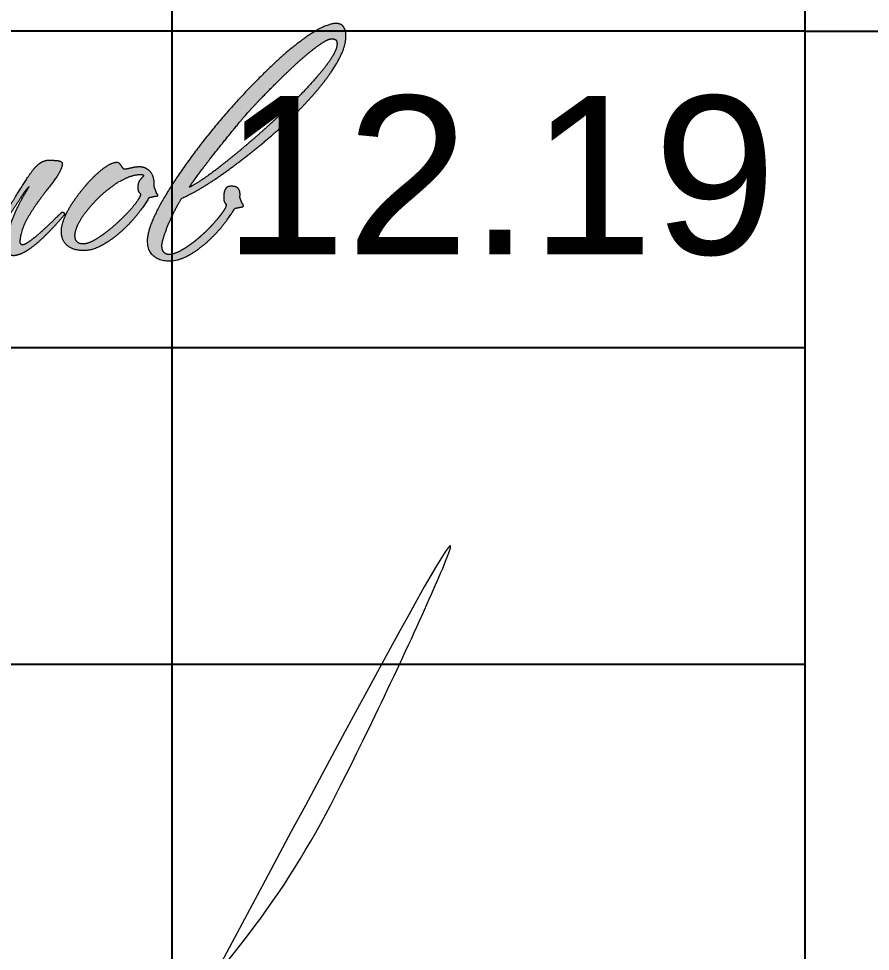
# Model space of a CAD drawing. Header units: metres. Extents: x -1525 to -1043, y -1331 to -1144.
# Drawn here: x -1255.483 to -1254.138, y -1262.73 to -1261.257 of the extents above; entities that cross this region are included whole.
import ezdxf

# ---------------------------------------------------------------- set-up
doc = ezdxf.new("R2010")
doc.units = ezdxf.units.M
doc.header["$MEASUREMENT"] = 0
doc.layers.add('ELPROJECT', color=7, linetype='Continuous')
doc.styles.add('GOST 2.304', font='CS_Gost2304.shx')

# ---------------------------------------------------------------- blocks, each defined once
blk = doc.blocks.new('*U81')
at = {"linetype": 'Continuous', "lineweight": 0}
h = blk.add_hatch(color=5, dxfattribs=at)
edge = h.paths.add_edge_path()
edge.add_spline(control_points=[(0.5578, -0.0108), (0.5606, -0.0104), (0.5629, -0.0098), (0.5653, -0.0092), (0.5665, -0.0092)], knot_values=[0, 0, 0, 0.5, 0.5, 1, 1, 1], degree=2, periodic=0)
edge.add_spline(control_points=[(0.5665, -0.0092), (0.5713, -0.0084), (0.5685, -0.0052), (0.5677, -0.0044), (0.5667, -0.0017), (0.5657, 0.0011), (0.5645, 0.0043)], knot_values=[0, 0, 0, 0.333333, 0.333333, 0.666667, 0.666667, 1, 1, 1], degree=2, periodic=0)
edge.add_spline(control_points=[(0.5645, 0.0043), (0.5645, 0.0051), (0.5647, 0.0057), (0.5649, 0.0063), (0.5649, 0.0071), (0.5649, 0.0127), (0.5625, 0.0159), (0.5602, 0.019), (0.5526, 0.019), (0.547, 0.019), (0.5448, 0.0149), (0.5427, 0.0107), (0.5427, 0.0039), (0.5427, -0.0013), (0.544, -0.003), (0.5454, -0.0048), (0.5462, -0.0056)], knot_values=[0, 0, 0, 0.125, 0.125, 0.25, 0.25, 0.375, 0.375, 0.5, 0.5, 0.625, 0.625, 0.75, 0.75, 0.875, 0.875, 1, 1, 1], degree=2, periodic=0)
edge.add_spline(control_points=[(0.5462, -0.0056), (0.5462, -0.0088), (0.5421, -0.015), (0.5379, -0.0211), (0.5313, -0.0287), (0.5247, -0.0363), (0.5164, -0.0442), (0.508, -0.0522), (0.4995, -0.0585), (0.4909, -0.0649), (0.4828, -0.0691), (0.4746, -0.0733), (0.4687, -0.0733), (0.4643, -0.0733), (0.4617, -0.0703), (0.4591, -0.0673), (0.4591, -0.0617), (0.4591, -0.057), (0.4623, -0.0474), (0.4655, -0.0379), (0.4698, -0.0279), (0.4742, -0.018), (0.4788, -0.0094), (0.4834, -0.0009), (0.4858, 0.0027)], knot_values=[0, 0, 0, 0.083333, 0.083333, 0.166667, 0.166667, 0.25, 0.25, 0.333333, 0.333333, 0.416667, 0.416667, 0.5, 0.5, 0.583333, 0.583333, 0.666667, 0.666667, 0.75, 0.75, 0.833333, 0.833333, 0.916667, 0.916667, 1, 1, 1], degree=2, periodic=0)
edge.add_spline(control_points=[(0.4858, 0.0027), (0.4973, 0.0075), (0.5134, 0.0172), (0.5295, 0.0269), (0.5476, 0.0401), (0.5657, 0.0532), (0.5852, 0.0689), (0.6047, 0.0846), (0.623, 0.1013), (0.6405, 0.1172), (0.656, 0.1339), (0.6715, 0.1506), (0.6831, 0.1663), (0.6946, 0.182), (0.7014, 0.1963), (0.7082, 0.2106), (0.7082, 0.2222)], knot_values=[0, 0, 0, 0.125, 0.125, 0.25, 0.25, 0.375, 0.375, 0.5, 0.5, 0.625, 0.625, 0.75, 0.75, 0.875, 0.875, 1, 1, 1], degree=2, periodic=0)
edge.add_spline(control_points=[(0.7082, 0.2222), (0.7082, 0.2301), (0.705, 0.2347), (0.7018, 0.2393), (0.695, 0.2393), (0.6843, 0.2393), (0.6674, 0.2293), (0.6505, 0.2194), (0.6306, 0.2025), (0.6107, 0.1856), (0.5886, 0.1633), (0.5665, 0.1411), (0.5452, 0.1166), (0.524, 0.0922), (0.5049, 0.0667), (0.4858, 0.0413), (0.471, 0.0182), (0.4563, -0.0049), (0.4478, -0.0239), (0.4392, -0.043), (0.4392, -0.0554), (0.4392, -0.0685), (0.4478, -0.0752), (0.4563, -0.082), (0.4691, -0.082), (0.4814, -0.082), (0.4945, -0.0748), (0.5076, -0.0677), (0.5198, -0.0569), (0.5319, -0.0462), (0.5419, -0.0337), (0.5518, -0.0211), (0.5578, -0.0108)], knot_values=[0, 0, 0, 0.0625, 0.0625, 0.125, 0.125, 0.1875, 0.1875, 0.25, 0.25, 0.3125, 0.3125, 0.375, 0.375, 0.4375, 0.4375, 0.5, 0.5, 0.5625, 0.5625, 0.625, 0.625, 0.6875, 0.6875, 0.75, 0.75, 0.8125, 0.8125, 0.875, 0.875, 0.9375, 0.9375, 1, 1, 1], degree=2, periodic=0)
edge = h.paths.add_edge_path(flags=16)
edge.add_spline(control_points=[(0.496, 0.0176), (0.5123, 0.0411), (0.531, 0.0645), (0.5497, 0.088), (0.5664, 0.1083), (0.5724, 0.1154), (0.5827, 0.1266), (0.5931, 0.1377), (0.605, 0.1499), (0.6169, 0.162), (0.6299, 0.1743), (0.6428, 0.1867), (0.6543, 0.1964), (0.6659, 0.2062), (0.675, 0.2123), (0.6842, 0.2185), (0.6889, 0.2185), (0.6925, 0.2185), (0.6943, 0.2171), (0.6961, 0.2157), (0.6961, 0.2113)], knot_values=[0, 0, 0, 0.1, 0.1, 0.2, 0.2, 0.3, 0.3, 0.4, 0.4, 0.5, 0.5, 0.6, 0.6, 0.7, 0.7, 0.8, 0.8, 0.9, 0.9, 1, 1, 1], degree=2, periodic=0)
edge.add_spline(control_points=[(0.6961, 0.2113), (0.6961, 0.2046), (0.6893, 0.1938), (0.6826, 0.1831), (0.671, 0.1696), (0.6595, 0.156), (0.6446, 0.1407), (0.6297, 0.1254), (0.613, 0.1099), (0.5954, 0.0936), (0.5777, 0.0784), (0.56, 0.0633), (0.5443, 0.0508), (0.5286, 0.0383), (0.5159, 0.0295), (0.5031, 0.0208), (0.496, 0.0176)], knot_values=[0, 0, 0, 0.125, 0.125, 0.25, 0.25, 0.375, 0.375, 0.5, 0.5, 0.625, 0.625, 0.75, 0.75, 0.875, 0.875, 1, 1, 1], degree=2, periodic=0)
h = blk.add_hatch(color=5, dxfattribs=at)
edge = h.paths.add_edge_path()
edge.add_line((0.1897, -0.0449), (0.1897, -0.0434))
edge.add_spline(control_points=[(0.1897, -0.0434), (0.1881, -0.039), (0.1855, -0.038), (0.1829, -0.037), (0.1801, -0.0374), (0.1718, -0.0378), (0.168, -0.0438), (0.1642, -0.0498), (0.1648, -0.0565), (0.1654, -0.0633), (0.1704, -0.0689), (0.1753, -0.0745), (0.1853, -0.0745), (0.1972, -0.0737), (0.2076, -0.0674), (0.2179, -0.0612), (0.2271, -0.0523), (0.2362, -0.0433), (0.2438, -0.0326), (0.2513, -0.0218), (0.2579, -0.0119), (0.2645, -0.0019), (0.2697, 0.0062), (0.2749, 0.0144), (0.2793, 0.0183)], knot_values=[0, 0, 0, 0.083333, 0.083333, 0.166667, 0.166667, 0.25, 0.25, 0.333333, 0.333333, 0.416667, 0.416667, 0.5, 0.5, 0.583333, 0.583333, 0.666667, 0.666667, 0.75, 0.75, 0.833333, 0.833333, 0.916667, 0.916667, 1, 1, 1], degree=2, periodic=0)
edge.add_spline(control_points=[(0.2793, 0.0183), (0.2781, 0.0164), (0.2729, 0.0076), (0.2677, -0.0011), (0.2623, -0.0127), (0.2569, -0.0242), (0.2529, -0.0371), (0.2489, -0.0501), (0.2497, -0.0608)], knot_values=[0, 0, 0, 0.25, 0.25, 0.5, 0.5, 0.75, 0.75, 1, 1, 1], degree=2, periodic=0)
edge.add_spline(control_points=[(0.2497, -0.0608), (0.2493, -0.0708), (0.2531, -0.0735), (0.2569, -0.0761), (0.2637, -0.0741), (0.2721, -0.0717), (0.2808, -0.0652), (0.2896, -0.0588), (0.2979, -0.0509), (0.3063, -0.0429), (0.3137, -0.0348), (0.321, -0.0266), (0.3266, -0.0206)], knot_values=[0, 0, 0, 0.166667, 0.166667, 0.333333, 0.333333, 0.5, 0.5, 0.666667, 0.666667, 0.833333, 0.833333, 1, 1, 1], degree=2, periodic=0)
edge.add_spline(control_points=[(0.3266, -0.0206), (0.3278, -0.0175), (0.3262, -0.0167), (0.3246, -0.0159), (0.3234, -0.0163)], knot_values=[0, 0, 0, 0.5, 0.5, 1, 1, 1], degree=2, periodic=0)
edge.add_spline(control_points=[(0.3234, -0.0163), (0.3206, -0.019), (0.3137, -0.0258), (0.3067, -0.0326), (0.2989, -0.0397), (0.2912, -0.0469), (0.2834, -0.0529), (0.2757, -0.0588), (0.2713, -0.06)], knot_values=[0, 0, 0, 0.25, 0.25, 0.5, 0.5, 0.75, 0.75, 1, 1, 1], degree=2, periodic=0)
edge.add_spline(control_points=[(0.2713, -0.06), (0.2657, -0.0592), (0.2669, -0.0549)], knot_values=[0, 0, 0, 1, 1, 1], degree=2, periodic=0)
edge.add_spline(control_points=[(0.2669, -0.0549), (0.2681, -0.0405), (0.2761, -0.0262), (0.284, -0.0119), (0.2938, 0.0012), (0.3035, 0.0144), (0.3121, 0.0253), (0.3206, 0.0363), (0.323, 0.0438), (0.3254, 0.0498), (0.3234, 0.0516), (0.3214, 0.0534), (0.3174, 0.0538), (0.3119, 0.0542), (0.3075, 0.0544), (0.3031, 0.0546), (0.2985, 0.0528), (0.294, 0.051), (0.2888, 0.0458), (0.2836, 0.0406), (0.2773, 0.0307)], knot_values=[0, 0, 0, 0.1, 0.1, 0.2, 0.2, 0.3, 0.3, 0.4, 0.4, 0.5, 0.5, 0.6, 0.6, 0.7, 0.7, 0.8, 0.8, 0.9, 0.9, 1, 1, 1], degree=2, periodic=0)
edge.add_spline(control_points=[(0.2773, 0.0307), (0.2677, 0.0156), (0.2575, -0.0007), (0.2474, -0.0171), (0.2374, -0.0308), (0.2275, -0.0445), (0.2175, -0.0533), (0.2076, -0.062), (0.1976, -0.0624), (0.1932, -0.0624), (0.1905, -0.0592), (0.1877, -0.0561), (0.1897, -0.0449)], knot_values=[0, 0, 0, 0.166667, 0.166667, 0.333333, 0.333333, 0.5, 0.5, 0.666667, 0.666667, 0.833333, 0.833333, 1, 1, 1], degree=2, periodic=0)
h = blk.add_hatch(color=5, dxfattribs=at)
edge = h.paths.add_edge_path()
edge.add_line((0.4483, 0.0185), (0.4483, 0.0209))
edge.add_spline(control_points=[(0.4483, 0.0209), (0.4483, 0.034), (0.4423, 0.0398), (0.4364, 0.0456), (0.4288, 0.0456), (0.4236, 0.0456), (0.4173, 0.044), (0.4109, 0.0424), (0.4081, 0.0424), (0.4069, 0.0424), (0.4059, 0.0438), (0.4049, 0.0452), (0.4037, 0.0469), (0.4025, 0.0487), (0.4014, 0.0501), (0.4002, 0.0515), (0.3982, 0.0515), (0.3926, 0.0515), (0.385, 0.0467), (0.3775, 0.042), (0.3691, 0.034), (0.3608, 0.0261), (0.3526, 0.0161), (0.3445, 0.0062), (0.3377, -0.0041), (0.3309, -0.0145), (0.327, -0.0244), (0.323, -0.0343), (0.323, -0.0419), (0.323, -0.055), (0.3315, -0.0616), (0.3401, -0.0681), (0.3528, -0.0681), (0.3651, -0.0681), (0.3783, -0.0608), (0.3914, -0.0534), (0.4035, -0.0427), (0.4157, -0.032), (0.4256, -0.0194), (0.4356, -0.0069), (0.4415, 0.0034)], knot_values=[0, 0, 0, 0.05, 0.05, 0.1, 0.1, 0.15, 0.15, 0.2, 0.2, 0.25, 0.25, 0.3, 0.3, 0.35, 0.35, 0.4, 0.4, 0.45, 0.45, 0.5, 0.5, 0.55, 0.55, 0.6, 0.6, 0.65, 0.65, 0.7, 0.7, 0.75, 0.75, 0.8, 0.8, 0.85, 0.85, 0.9, 0.9, 0.95, 0.95, 1, 1, 1], degree=2, periodic=0)
edge.add_spline(control_points=[(0.4415, 0.0034), (0.4443, 0.0038), (0.4467, 0.0044), (0.4491, 0.005), (0.4503, 0.005), (0.4551, 0.005), (0.4523, 0.0086)], knot_values=[0, 0, 0, 0.333333, 0.333333, 0.666667, 0.666667, 1, 1, 1], degree=2, periodic=0)
edge.add_spline(control_points=[(0.4523, 0.0086), (0.4515, 0.0094), (0.4505, 0.0124), (0.4495, 0.0153), (0.4483, 0.0185)], knot_values=[0, 0, 0, 0.5, 0.5, 1, 1, 1], degree=2, periodic=0)
edge = h.paths.add_edge_path(flags=16)
edge.add_spline(control_points=[(0.4301, 0.0086), (0.4301, 0.0055), (0.4259, -0.0007), (0.4217, -0.0069), (0.4148, -0.0145), (0.4078, -0.022), (0.3992, -0.03), (0.3907, -0.038), (0.3821, -0.0444), (0.3736, -0.0507), (0.3658, -0.0549), (0.3581, -0.0591), (0.3525, -0.0591), (0.3414, -0.0591), (0.3414, -0.0479), (0.3414, -0.0416), (0.3455, -0.0328), (0.3497, -0.024), (0.3569, -0.0149), (0.364, -0.0057), (0.3732, 0.0033), (0.3823, 0.0122), (0.3921, 0.0192), (0.4018, 0.0262), (0.4118, 0.0306), (0.4217, 0.0349), (0.4301, 0.0349), (0.4341, 0.0349), (0.4341, 0.0333)], knot_values=[0, 0, 0, 0.071429, 0.071429, 0.142857, 0.142857, 0.214286, 0.214286, 0.285714, 0.285714, 0.357143, 0.357143, 0.428571, 0.428571, 0.5, 0.5, 0.571429, 0.571429, 0.642857, 0.642857, 0.714286, 0.714286, 0.785714, 0.785714, 0.857143, 0.857143, 0.928571, 0.928571, 1, 1, 1], degree=2, periodic=0)
edge.add_spline(control_points=[(0.4341, 0.0333), (0.4341, 0.0325), (0.4303, 0.0286), (0.4265, 0.0246), (0.4265, 0.0178), (0.4265, 0.0126), (0.4279, 0.011), (0.4293, 0.0094), (0.4301, 0.0086)], knot_values=[0, 0, 0, 0.25, 0.25, 0.5, 0.5, 0.75, 0.75, 1, 1, 1], degree=2, periodic=0)
at = {"color": 5, "linetype": 'Continuous', "lineweight": 0, "flags": 128}
blk.add_lwpolyline([(0.4483, 0.0209), (0.4483, 0.0185)], dxfattribs=at)
at = {"color": 5, "linetype": 'Continuous', "lineweight": 0}
for points, knots in [([(0.7082, 0.2222), (0.7082, 0.2106), (0.7014, 0.1963), (0.6946, 0.182), (0.6831, 0.1663), (0.6715, 0.1506), (0.656, 0.1339), (0.6405, 0.1172), (0.623, 0.1013), (0.6047, 0.0846), (0.5852, 0.0689), (0.5657, 0.0532), (0.5476, 0.0401), (0.5295, 0.0269), (0.5134, 0.0172), (0.4973, 0.0075), (0.4858, 0.0027), (0.4834, -0.0009), (0.4788, -0.0094), (0.4742, -0.018), (0.4698, -0.0279), (0.4655, -0.0379), (0.4623, -0.0474), (0.4591, -0.057), (0.4591, -0.0617), (0.4591, -0.0673), (0.4617, -0.0703), (0.4643, -0.0733), (0.4687, -0.0733), (0.4746, -0.0733), (0.4828, -0.0691), (0.4909, -0.0649), (0.4995, -0.0585), (0.508, -0.0522), (0.5164, -0.0442), (0.5247, -0.0363), (0.5313, -0.0287), (0.5379, -0.0211), (0.5421, -0.015), (0.5462, -0.0088), (0.5462, -0.0056), (0.5454, -0.0048), (0.544, -0.003), (0.5427, -0.0013), (0.5427, 0.0039), (0.5427, 0.0107), (0.5448, 0.0149), (0.547, 0.019), (0.5526, 0.019), (0.5602, 0.019), (0.5625, 0.0159), (0.5649, 0.0127), (0.5649, 0.0071), (0.5649, 0.0063), (0.5647, 0.0057), (0.5645, 0.0051), (0.5645, 0.0043), (0.5657, 0.0011), (0.5667, -0.0017), (0.5677, -0.0044), (0.5685, -0.0052), (0.5713, -0.0084), (0.5665, -0.0092), (0.5653, -0.0092), (0.5629, -0.0098), (0.5606, -0.0104), (0.5578, -0.0108), (0.5518, -0.0211), (0.5419, -0.0337), (0.5319, -0.0462), (0.5198, -0.0569), (0.5076, -0.0677), (0.4945, -0.0748), (0.4814, -0.082), (0.4691, -0.082), (0.4563, -0.082), (0.4478, -0.0752), (0.4392, -0.0685), (0.4392, -0.0554), (0.4392, -0.043), (0.4478, -0.0239), (0.4563, -0.0049), (0.471, 0.0182), (0.4858, 0.0413), (0.5049, 0.0667), (0.524, 0.0922), (0.5452, 0.1166), (0.5665, 0.1411), (0.5886, 0.1633), (0.6107, 0.1856), (0.6306, 0.2025), (0.6505, 0.2194), (0.6674, 0.2293), (0.6843, 0.2393), (0.695, 0.2393), (0.7018, 0.2393), (0.705, 0.2347), (0.7082, 0.2301), (0.7082, 0.2222)], [0, 0, 0, 0.020408, 0.020408, 0.040816, 0.040816, 0.061224, 0.061224, 0.081633, 0.081633, 0.102041, 0.102041, 0.122449, 0.122449, 0.142857, 0.142857, 0.163265, 0.163265, 0.183673, 0.183673, 0.204082, 0.204082, 0.22449, 0.22449, 0.244898, 0.244898, 0.265306, 0.265306, 0.285714, 0.285714, 0.306122, 0.306122, 0.326531, 0.326531, 0.346939, 0.346939, 0.367347, 0.367347, 0.387755, 0.387755, 0.408163, 0.408163, 0.428571, 0.428571, 0.44898, 0.44898, 0.469388, 0.469388, 0.489796, 0.489796, 0.510204, 0.510204, 0.530612, 0.530612, 0.55102, 0.55102, 0.571429, 0.571429, 0.591837, 0.591837, 0.612245, 0.612245, 0.632653, 0.632653, 0.653061, 0.653061, 0.673469, 0.673469, 0.693878, 0.693878, 0.714286, 0.714286, 0.734694, 0.734694, 0.755102, 0.755102, 0.77551, 0.77551, 0.795918, 0.795918, 0.816327, 0.816327, 0.836735, 0.836735, 0.857143, 0.857143, 0.877551, 0.877551, 0.897959, 0.897959, 0.918367, 0.918367, 0.938776, 0.938776, 0.959184, 0.959184, 0.979592, 0.979592, 1, 1, 1]), ([(0.6961, 0.2113), (0.6961, 0.2157), (0.6943, 0.2171), (0.6925, 0.2185), (0.6889, 0.2185), (0.6842, 0.2185), (0.675, 0.2123), (0.6659, 0.2062), (0.6543, 0.1964), (0.6428, 0.1867), (0.6299, 0.1743), (0.6169, 0.162), (0.605, 0.1499), (0.5931, 0.1377), (0.5827, 0.1266), (0.5724, 0.1154), (0.5664, 0.1083), (0.5497, 0.088), (0.531, 0.0645), (0.5123, 0.0411), (0.496, 0.0176), (0.5031, 0.0208), (0.5159, 0.0295), (0.5286, 0.0383), (0.5443, 0.0508), (0.56, 0.0633), (0.5777, 0.0784), (0.5954, 0.0936), (0.613, 0.1099), (0.6297, 0.1254), (0.6446, 0.1407), (0.6595, 0.156), (0.671, 0.1696), (0.6826, 0.1831), (0.6893, 0.1938), (0.6961, 0.2046), (0.6961, 0.2113)], [0, 0, 0, 0.055556, 0.055556, 0.111111, 0.111111, 0.166667, 0.166667, 0.222222, 0.222222, 0.277778, 0.277778, 0.333333, 0.333333, 0.388889, 0.388889, 0.444444, 0.444444, 0.5, 0.5, 0.555556, 0.555556, 0.611111, 0.611111, 0.666667, 0.666667, 0.722222, 0.722222, 0.777778, 0.777778, 0.833333, 0.833333, 0.888889, 0.888889, 0.944444, 0.944444, 1, 1, 1]), ([(0.2773, 0.0307), (0.2836, 0.0406), (0.2888, 0.0458), (0.294, 0.051), (0.2985, 0.0528), (0.3031, 0.0546), (0.3075, 0.0544), (0.3119, 0.0542), (0.3174, 0.0538), (0.3214, 0.0534), (0.3234, 0.0516), (0.3254, 0.0498), (0.323, 0.0438), (0.3206, 0.0363), (0.3121, 0.0253), (0.3035, 0.0144), (0.2938, 0.0012), (0.284, -0.0119), (0.2761, -0.0262), (0.2681, -0.0405), (0.2669, -0.0549), (0.2657, -0.0592), (0.2713, -0.06), (0.2757, -0.0588), (0.2834, -0.0529), (0.2912, -0.0469), (0.2989, -0.0397), (0.3067, -0.0326), (0.3137, -0.0258), (0.3206, -0.019), (0.3234, -0.0163), (0.3246, -0.0159), (0.3262, -0.0167), (0.3278, -0.0175), (0.3266, -0.0206), (0.321, -0.0266), (0.3137, -0.0348), (0.3063, -0.0429), (0.2979, -0.0509), (0.2896, -0.0588), (0.2808, -0.0652), (0.2721, -0.0717), (0.2637, -0.0741), (0.2569, -0.0761), (0.2531, -0.0735), (0.2493, -0.0708), (0.2497, -0.0608), (0.2489, -0.0501), (0.2529, -0.0371), (0.2569, -0.0242), (0.2623, -0.0127), (0.2677, -0.0011), (0.2729, 0.0076), (0.2781, 0.0164), (0.2793, 0.0183), (0.2749, 0.0144), (0.2697, 0.0062), (0.2645, -0.0019), (0.2579, -0.0119), (0.2513, -0.0218), (0.2438, -0.0326), (0.2362, -0.0433), (0.2271, -0.0523), (0.2179, -0.0612), (0.2076, -0.0674), (0.1972, -0.0737), (0.1853, -0.0745), (0.1753, -0.0745), (0.1704, -0.0689), (0.1654, -0.0633), (0.1648, -0.0565), (0.1642, -0.0498), (0.168, -0.0438), (0.1718, -0.0378), (0.1801, -0.0374), (0.1829, -0.037), (0.1855, -0.038), (0.1881, -0.039), (0.1897, -0.0434)], [0, 0, 0, 0.025641, 0.025641, 0.051282, 0.051282, 0.076923, 0.076923, 0.102564, 0.102564, 0.128205, 0.128205, 0.153846, 0.153846, 0.179487, 0.179487, 0.205128, 0.205128, 0.230769, 0.230769, 0.25641, 0.25641, 0.282051, 0.282051, 0.307692, 0.307692, 0.333333, 0.333333, 0.358974, 0.358974, 0.384615, 0.384615, 0.410256, 0.410256, 0.435897, 0.435897, 0.461538, 0.461538, 0.487179, 0.487179, 0.512821, 0.512821, 0.538462, 0.538462, 0.564103, 0.564103, 0.589744, 0.589744, 0.615385, 0.615385, 0.641026, 0.641026, 0.666667, 0.666667, 0.692308, 0.692308, 0.717949, 0.717949, 0.74359, 0.74359, 0.769231, 0.769231, 0.794872, 0.794872, 0.820513, 0.820513, 0.846154, 0.846154, 0.871795, 0.871795, 0.897436, 0.897436, 0.923077, 0.923077, 0.948718, 0.948718, 0.974359, 0.974359, 1, 1, 1]), ([(0.4523, 0.0086), (0.4551, 0.005), (0.4503, 0.005), (0.4491, 0.005), (0.4467, 0.0044), (0.4443, 0.0038), (0.4415, 0.0034), (0.4356, -0.0069), (0.4256, -0.0194), (0.4157, -0.032), (0.4035, -0.0427), (0.3914, -0.0534), (0.3783, -0.0608), (0.3651, -0.0681), (0.3528, -0.0681), (0.3401, -0.0681), (0.3315, -0.0616), (0.323, -0.055), (0.323, -0.0419), (0.323, -0.0343), (0.327, -0.0244), (0.3309, -0.0145), (0.3377, -0.0041), (0.3445, 0.0062), (0.3526, 0.0161), (0.3608, 0.0261), (0.3691, 0.034), (0.3775, 0.042), (0.385, 0.0467), (0.3926, 0.0515), (0.3982, 0.0515), (0.4002, 0.0515), (0.4014, 0.0501), (0.4025, 0.0487), (0.4037, 0.0469), (0.4049, 0.0452), (0.4059, 0.0438), (0.4069, 0.0424), (0.4081, 0.0424), (0.4109, 0.0424), (0.4173, 0.044), (0.4236, 0.0456), (0.4288, 0.0456), (0.4364, 0.0456), (0.4423, 0.0398), (0.4483, 0.034), (0.4483, 0.0209)], [0, 0, 0, 0.043478, 0.043478, 0.086957, 0.086957, 0.130435, 0.130435, 0.173913, 0.173913, 0.217391, 0.217391, 0.26087, 0.26087, 0.304348, 0.304348, 0.347826, 0.347826, 0.391304, 0.391304, 0.434783, 0.434783, 0.478261, 0.478261, 0.521739, 0.521739, 0.565217, 0.565217, 0.608696, 0.608696, 0.652174, 0.652174, 0.695652, 0.695652, 0.73913, 0.73913, 0.782609, 0.782609, 0.826087, 0.826087, 0.869565, 0.869565, 0.913043, 0.913043, 0.956522, 0.956522, 1, 1, 1]), ([(0.1897, -0.0449), (0.1877, -0.0561), (0.1905, -0.0592), (0.1932, -0.0624), (0.1976, -0.0624), (0.2076, -0.062), (0.2175, -0.0533), (0.2275, -0.0445), (0.2374, -0.0308), (0.2474, -0.0171), (0.2575, -0.0007), (0.2677, 0.0156), (0.2773, 0.0307)], [0, 0, 0, 0.166667, 0.166667, 0.333333, 0.333333, 0.5, 0.5, 0.666667, 0.666667, 0.833333, 0.833333, 1, 1, 1]), ([(0.4341, 0.0333), (0.4341, 0.0349), (0.4301, 0.0349), (0.4217, 0.0349), (0.4118, 0.0306), (0.4018, 0.0262), (0.3921, 0.0192), (0.3823, 0.0122), (0.3732, 0.0033), (0.364, -0.0057), (0.3569, -0.0149), (0.3497, -0.024), (0.3455, -0.0328), (0.3414, -0.0416), (0.3414, -0.0479), (0.3414, -0.0591), (0.3525, -0.0591), (0.3581, -0.0591), (0.3658, -0.0549), (0.3736, -0.0507), (0.3821, -0.0444), (0.3907, -0.038), (0.3992, -0.03), (0.4078, -0.022), (0.4148, -0.0145), (0.4217, -0.0069), (0.4259, -0.0007), (0.4301, 0.0055), (0.4301, 0.0086), (0.4293, 0.0094), (0.4279, 0.011), (0.4265, 0.0126), (0.4265, 0.0178), (0.4265, 0.0246), (0.4303, 0.0286), (0.4341, 0.0325), (0.4341, 0.0333)], [0, 0, 0, 0.055556, 0.055556, 0.111111, 0.111111, 0.166667, 0.166667, 0.222222, 0.222222, 0.277778, 0.277778, 0.333333, 0.333333, 0.388889, 0.388889, 0.444444, 0.444444, 0.5, 0.5, 0.555556, 0.555556, 0.611111, 0.611111, 0.666667, 0.666667, 0.722222, 0.722222, 0.777778, 0.777778, 0.833333, 0.833333, 0.888889, 0.888889, 0.944444, 0.944444, 1, 1, 1]), ([(0.4483, 0.0185), (0.4495, 0.0153), (0.4505, 0.0124), (0.4515, 0.0094), (0.4523, 0.0086)], [0, 0, 0, 0.5, 0.5, 1, 1, 1])]:
    blk.add_open_spline(points, degree=2, knots=knots, dxfattribs=at)

msp = doc.modelspace()

# ---------------------------------------------------------------- linework, layer by layer
at = {"color": 5, "linetype": 'Continuous', "lineweight": 0}
msp.add_spline([(-1256.68078223, -1263.22090834), (-1256.57811683, -1262.98609052), (-1256.55293347, -1262.89210496), (-1256.55293347, -1262.83890104), (-1256.58416081, -1262.80767371), (-1256.63344108, -1262.80767371), (-1256.71078735, -1262.8523296), (-1256.76553987, -1262.92211792), (-1256.77999154, -1262.96250626), (-1256.77999154, -1263.03112286), (-1256.76294405, -1263.09474496), (-1256.72010716, -1263.15544261), (-1256.67084521, -1263.18388401), (-1256.60408259, -1263.19502714), (-1256.53603043, -1263.17679262), (-1256.47755432, -1263.15019649), (-1256.43744728, -1263.11919671), (-1256.3660835, -1262.99559102), (-1256.29988959, -1262.85952752), (-1256.24616412, -1262.74909975), (-1256.18993469, -1262.65170751), (-1256.15272123, -1262.59954659), (-1256.13535717, -1262.59489391), (-1256.12866368, -1262.61987435), (-1256.13967572, -1262.66097185), (-1256.17214856, -1262.70581206), (-1256.36337554, -1263.07424267), (-1256.42414354, -1263.17949594), (-1256.46965785, -1263.20577363), (-1256.48183125, -1263.18468869), (-1256.48748457, -1263.1635902), (-1256.49497669, -1263.08811952), (-1256.46185305, -1262.96450038), (-1256.36701096, -1262.75780729), (-1256.2687488, -1262.58761223), (-1256.36580252, -1262.78492505), (-1256.30266009, -1262.72933195), (-1256.43143231, -1262.95237198), (-1256.33068194, -1262.82184781), (-1256.25651094, -1262.77902516), (-1256.20026509, -1262.79409619), (-1256.17346647, -1262.85422475), (-1256.16555611, -1262.95114525), (-1256.23633523, -1263.17396524), (-1256.32410246, -1263.23825402), (-1256.38866146, -1263.26518729), (-1256.48786645, -1263.26893939), (-1256.55664493, -1263.23977829), (-1256.5691598, -1263.21810191), (-1256.57671609, -1263.1674873), (-1256.5629482, -1263.11610481), (-1256.4872327, -1263.08852053), (-1256.33433033, -1262.95154715), (-1256.44982414, -1263.17877564), (-1256.39036589, -1263.14444741), (-1256.23612856, -1262.99021007), (-1256.2240095, -1262.94498114), (-1256.34917683, -1263.16177731), (-1256.21621149, -1263.06079176), (-1256.14785431, -1262.93788203), (-1256.26520904, -1263.17090987), (-1256.10334199, -1263.0433126), (-1256.04488427, -1262.93788203), (-1256.16809026, -1263.1554599), (-1256.00197937, -1263.04945299), (-1255.93550111, -1262.93788203), (-1256.04529491, -1263.15773291), (-1255.87542229, -1263.02123808), (-1255.82791118, -1262.93788203), (-1255.92952771, -1263.15453275), (-1255.73193617, -1262.96249129), (-1255.72706596, -1262.95027557), (-1255.8255342, -1263.142584), (-1255.5813757, -1262.91562312), (-1255.57871048, -1262.90567639), (-1255.70279428, -1263.14613785), (-1255.48372394, -1262.91553102), (-1255.48372394, -1262.88658596), (-1255.59293283, -1263.13442287), (-1255.29267799, -1262.90956632), (-1254.94861921, -1262.4164891), (-1254.81366423, -1262.12596873), (-1255.7911642, -1263.81904835), (-1255.60805164, -1263.38706773), (-1255.38331654, -1263.09647588), (-1255.23017449, -1262.94333383), (-1255.28579196, -1263.03966611), (-1255.55585725, -1263.0720359), (-1255.1131581, -1263.02947194)], degree=3, dxfattribs=at)
at = {"layer": 'ELPROJECT'}
for p, q in [((-1255.24082879, -1264.27673829), (-1255.24082879, -1258.77673829)), ((-1254.24082879, -1264.27673829), (-1254.24082879, -1258.77673829)), ((-1254.24082879, -1261.27673829), (-1260.74082879, -1261.27673829)), ((-1254.24082879, -1261.27673829), (-1242.24082879, -1261.27673829)), ((-1254.24082879, -1261.77673829), (-1260.74082879, -1261.77673829)), ((-1254.24082879, -1262.27673829), (-1260.74082879, -1262.27673829))]:
    msp.add_line(p, q, dxfattribs=at)

# ---------------------------------------------------------------- block references
at = {"color": 5, "linetype": 'Continuous', "lineweight": 0, "xscale": 1.166982693817973, "yscale": 1.166982693817973, "zscale": 1.166982693817973}
msp.add_blockref('*U81', (-1255.79251809, -1261.54361672), dxfattribs=at)

# ---------------------------------------------------------------- texts
at = {"color": 7, "linetype": 'Continuous', "lineweight": 30, "insert": (-1255.16001781, -1261.3788715), "char_height": 0.25, "attachment_point": 1, "line_spacing_factor": 0.72, "style": 'GOST 2.304'}
msp.add_mtext('{\\fArial|b0|i0|c204|p39;12.19}', dxfattribs=at)

doc.saveas('drawing.dxf')
